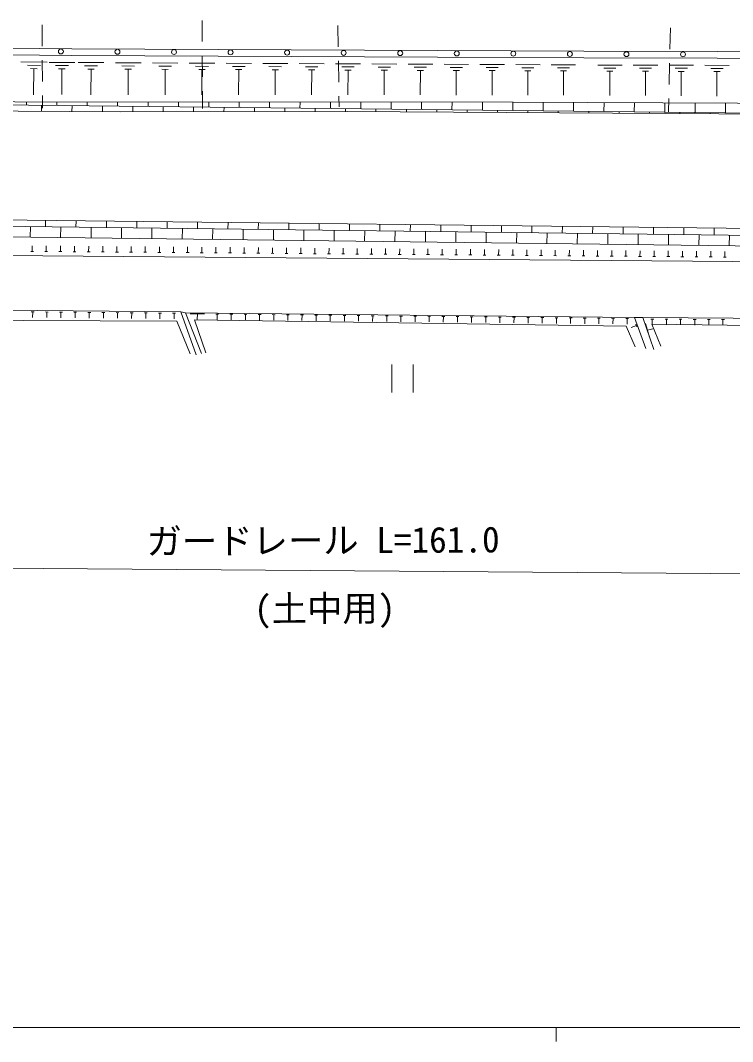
# Model space of a CAD drawing. Units: millimetres, scale not verified. Extents: x 40000 to 680000, y 20000 to 380000.
# Drawn here: x 130110 to 180483, y 204000 to 276230 of the extents above; entities that cross this region are included whole.
import ezdxf
from ezdxf.enums import TextEntityAlignment as Align

# ---------------------------------------------------------------- set-up
doc = ezdxf.new("R2010")
doc.units = ezdxf.units.MM
doc.header["$LTSCALE"] = 1000
for name, color, linetype, lineweight in [('M-BGD', 7, 'Continuous', 13), ('M-STR-HTXT', 7, 'Continuous', 13), ('M-TTL-BAND', 7, 'Continuous', 13)]:
    doc.layers.add(name, color=color, linetype=linetype, lineweight=lineweight)
doc.styles.add('ＭＳ ゴシック', font='')
doc.styles.get('ＭＳ ゴシック').set_extended_font_data('MS Gothic')

msp = doc.modelspace()

# ---------------------------------------------------------------- linework, layer by layer
at = {"layer": 'M-BGD'}
for p, q in [((142969, 276230), (142972, 274730)), ((131646, 275909), (131652, 274409)), ((152589, 274373), (152568, 275873)), ((176087, 275697), (176050, 274198)), ((130141, 273290), (131991, 273272)), ((130601, 273055), (131526, 273045)), ((131656, 273409), (131662, 271909)), ((132132, 273265), (133956, 273256)), ((132587, 273035), (133499, 273030)), ((134197, 273251), (136021, 273243)), ((136825, 273239), (138640, 273230)), ((139445, 273226), (141251, 273217)), ((142055, 273213), (143852, 273204)), ((142975, 273730), (142979, 272230)), ((144656, 273201), (146444, 273192)), ((147249, 273188), (149027, 273179)), ((149832, 273175), (151602, 273167)), ((152406, 273163), (154167, 273154)), ((152623, 271873), (152602, 273373)), ((154972, 273150), (156724, 273142)), ((157528, 273138), (159271, 273130)), ((160076, 273126), (161810, 273117)), ((162614, 273113), (164340, 273105)), ((165143, 273101), (166863, 273093)), ((167663, 273089), (169383, 273080)), ((170942, 273075), (172664, 273070)), ((173463, 273068), (175189, 273064)), ((175987, 273061), (177717, 273057)), ((176026, 273198), (175990, 271699)), ((178515, 273055), (180250, 273050)), ((130830, 272821), (131293, 272816)), ((131062, 272819), (131043, 270969)), ((132814, 272806), (133270, 272803)), ((133042, 272804), (133033, 270980)), ((134652, 273021), (135564, 273017)), ((134879, 272792), (135335, 272790)), ((135107, 272791), (135098, 270967)), ((137278, 273010), (138185, 273005)), ((137504, 272782), (137957, 272779)), ((137731, 272781), (137722, 270966)), ((139895, 272998), (140798, 272994)), ((140120, 272771), (140571, 272769)), ((140345, 272770), (140337, 270964)), ((142503, 272986), (143402, 272982)), ((142727, 272761), (143176, 272759)), ((142951, 272760), (142943, 270963)), ((145102, 272975), (145996, 272971)), ((145325, 272750), (145772, 272748)), ((145548, 272749), (145539, 270962)), ((147692, 272963), (148582, 272959)), ((147914, 272740), (148358, 272738)), ((148136, 272739), (148127, 270960)), ((150273, 272952), (151158, 272948)), ((150493, 272730), (150936, 272728)), ((150715, 272729), (150706, 270959)), ((152845, 272941), (153726, 272936)), ((153064, 272719), (153505, 272717)), ((153285, 272718), (153276, 270957)), ((155408, 272929), (156285, 272925)), ((155626, 272709), (156064, 272707)), ((155845, 272708), (155837, 270956)), ((157963, 272918), (158834, 272914)), ((158180, 272699), (158615, 272697)), ((158397, 272698), (158389, 270955)), ((160508, 272907), (161375, 272902)), ((160724, 272689), (161157, 272687)), ((160941, 272688), (160932, 270953)), ((163045, 272895), (163907, 272891)), ((163259, 272679), (163691, 272677)), ((163475, 272678), (163467, 270952)), ((165572, 272884), (166432, 272880)), ((165786, 272668), (166216, 272666)), ((166001, 272667), (165992, 270947)), ((168092, 272872), (168952, 272867)), ((168306, 272656), (168736, 272654)), ((168521, 272655), (168512, 270935)), ((171372, 272858), (172233, 272856)), ((171587, 272643), (172017, 272641)), ((171802, 272642), (171797, 270919)), ((173894, 272851), (174757, 272849)), ((174109, 272635), (174540, 272634)), ((174325, 272634), (174320, 270908)), ((176419, 272844), (177284, 272842)), ((176635, 272627), (177067, 272626)), ((176851, 272626), (176846, 270896)), ((178948, 272837), (179816, 272834)), ((179165, 272619), (179598, 272618)), ((179381, 272619), (179377, 270884)), ((131666, 270909), (131670, 270015)), ((142981, 271230), (142984, 270005)), ((152648, 270119), (152637, 270873)), ((95887, 270607), (196588, 269522)), ((130538, 270469), (130535, 270233)), ((131610, 270222), (131606, 269800)), ((132688, 270468), (132685, 270210)), ((133760, 270199), (133756, 269786)), ((134838, 270467), (134835, 270187)), ((135910, 270175), (135906, 269772)), ((136988, 270466), (136985, 270164)), ((138060, 270152), (138056, 269765)), ((139138, 270465), (139135, 270141)), ((141288, 270464), (141285, 270117)), ((143439, 270463), (143435, 270094)), ((145589, 270461), (145585, 270071)), ((147739, 270460), (147734, 270048)), ((149889, 270459), (149884, 270025)), ((152039, 270458), (152034, 270002)), ((154189, 270457), (154184, 269979)), ((156339, 270456), (156334, 269955)), ((158489, 270455), (158484, 269932)), ((160640, 270454), (160634, 269909)), ((162790, 270452), (162784, 269886)), ((164940, 270451), (164933, 269863)), ((167090, 270441), (167083, 269840)), ((169240, 270431), (169233, 269816)), ((171390, 270421), (171383, 269793)), ((173540, 270411), (173533, 269770)), ((175690, 270401), (175683, 269747)), ((175965, 270699), (175942, 269751)), ((177840, 270391), (177833, 269724)), ((179990, 270381), (179983, 269701)), ((140210, 270129), (140206, 269768)), ((142360, 270106), (142356, 269770)), ((144510, 270083), (144506, 269773)), ((146659, 270060), (146656, 269775)), ((148809, 270036), (148807, 269777)), ((150959, 270013), (150957, 269780)), ((153109, 269990), (153107, 269782)), ((155259, 269967), (155257, 269770)), ((157409, 269944), (157407, 269757)), ((159559, 269921), (159557, 269744)), ((161709, 269897), (161707, 269731)), ((163858, 269874), (163857, 269719)), ((166008, 269851), (166007, 269706)), ((168158, 269828), (168157, 269693)), ((170308, 269805), (170307, 269680)), ((172458, 269782), (172457, 269667)), ((174608, 269758), (174607, 269654)), ((176758, 269735), (176757, 269641)), ((178908, 269712), (178907, 269628)), ((107799, 262374), (201742, 261271)), ((203542, 260766), (107826, 261927)), ((130805, 260898), (130814, 261648)), ((131889, 261635), (131895, 262091)), ((132955, 260872), (132964, 261622)), ((134039, 261609), (134045, 262066)), ((135105, 260846), (135114, 261596)), ((136189, 261583), (136195, 262041)), ((137255, 260820), (137264, 261570)), ((138339, 261557), (138344, 262015)), ((139405, 260794), (139414, 261544)), ((140489, 261531), (140494, 261990)), ((141555, 260768), (141564, 261518)), ((142639, 261505), (142644, 261965)), ((143704, 260742), (143713, 261492)), ((144788, 261479), (144794, 261940)), ((146938, 261453), (146944, 261914)), ((149088, 261427), (149094, 261889)), ((151238, 261401), (151244, 261864)), ((153388, 261375), (153393, 261839)), ((155538, 261348), (155543, 261813)), ((157687, 261322), (157693, 261788)), ((159837, 261296), (159843, 261763)), ((161987, 261270), (161993, 261738)), ((164137, 261244), (164143, 261712)), ((166287, 261218), (166293, 261687)), ((168437, 261192), (168442, 261662)), ((170586, 261166), (170592, 261637)), ((172736, 261140), (172742, 261611)), ((174886, 261114), (174892, 261586)), ((177036, 261088), (177042, 261561)), ((179186, 261062), (179192, 261536)), ((145854, 260716), (145863, 261466)), ((148004, 260690), (148013, 261440)), ((150154, 260664), (150163, 261414)), ((152304, 260638), (152313, 261388)), ((154454, 260612), (154463, 261361)), ((156603, 260585), (156613, 261335)), ((158753, 260559), (158762, 261309)), ((160903, 260533), (160912, 261283)), ((163053, 260507), (163062, 261257)), ((165203, 260481), (165212, 261231)), ((167353, 260455), (167362, 261205)), ((169502, 260429), (169512, 261179)), ((171652, 260403), (171661, 261153)), ((173802, 260377), (173811, 261127)), ((175952, 260351), (175961, 261101)), ((178102, 260325), (178111, 261075)), ((180252, 260299), (180261, 261049)), ((130936, 259896), (130939, 260296)), ((131936, 259887), (131939, 260287)), ((132936, 259879), (132939, 260279)), ((133936, 259871), (133939, 260271)), ((134936, 259862), (134939, 260262)), ((135936, 259854), (135939, 260254)), ((136936, 259846), (136939, 260246)), ((137936, 259838), (137939, 260238)), ((138936, 259829), (138939, 260229)), ((139936, 259821), (139939, 260221)), ((140936, 259813), (140939, 260213)), ((141935, 259805), (141939, 260205)), ((142935, 259796), (142939, 260196)), ((143935, 259788), (143939, 260188)), ((144935, 259780), (144939, 260180)), ((145935, 259772), (145939, 260172)), ((146935, 259763), (146939, 260163)), ((147935, 259755), (147939, 260155)), ((148935, 259747), (148939, 260147)), ((149935, 259739), (149939, 260138)), ((150935, 259730), (150938, 260130)), ((151935, 259722), (151938, 260122)), ((152935, 259714), (152938, 260114)), ((153935, 259705), (153938, 260105)), ((154935, 259697), (154938, 260097)), ((155935, 259689), (155938, 260089)), ((156935, 259681), (156938, 260081)), ((157935, 259672), (157938, 260072)), ((158935, 259664), (158938, 260064)), ((159935, 259656), (159938, 260056)), ((160935, 259648), (160938, 260048)), ((161935, 259639), (161938, 260039)), ((162935, 259631), (162938, 260031)), ((131036, 259895), (130836, 259896)), ((132036, 259886), (131836, 259888)), ((133036, 259878), (132836, 259880)), ((134036, 259870), (133836, 259872)), ((135036, 259862), (134836, 259863)), ((136036, 259853), (135836, 259855)), ((137036, 259845), (136836, 259847)), ((138036, 259837), (137836, 259839)), ((139036, 259829), (138836, 259830)), ((140036, 259820), (139836, 259822)), ((141036, 259812), (140836, 259814)), ((142035, 259804), (141835, 259805)), ((143035, 259796), (142835, 259797)), ((144035, 259787), (143835, 259789)), ((145035, 259779), (144835, 259781)), ((146035, 259771), (145835, 259772)), ((147035, 259762), (146835, 259764)), ((148035, 259754), (147835, 259756)), ((149035, 259746), (148835, 259748)), ((150035, 259738), (149835, 259739)), ((151035, 259729), (150835, 259731)), ((152035, 259721), (151835, 259723)), ((153035, 259713), (152835, 259715)), ((154035, 259705), (153835, 259706)), ((155035, 259696), (154835, 259698)), ((156035, 259688), (155835, 259690)), ((157035, 259680), (156835, 259681)), ((158035, 259672), (157835, 259673)), ((159035, 259663), (158835, 259665)), ((160035, 259655), (159835, 259657)), ((161035, 259647), (160835, 259648)), ((162035, 259639), (161835, 259640)), ((163035, 259630), (162835, 259632)), ((164035, 259622), (163835, 259624)), ((163935, 259623), (163938, 260023)), ((165035, 259614), (164835, 259615)), ((164935, 259615), (164938, 260015)), ((166035, 259605), (165835, 259607)), ((165935, 259606), (165938, 260006)), ((167035, 259597), (166835, 259599)), ((166935, 259598), (166938, 259998)), ((168035, 259589), (167835, 259591)), ((167935, 259590), (167938, 259990)), ((169035, 259581), (168835, 259582)), ((168935, 259581), (168938, 259981)), ((170035, 259572), (169835, 259574)), ((169935, 259573), (169938, 259973)), ((171034, 259564), (170835, 259566)), ((170935, 259565), (170938, 259965)), ((172034, 259556), (171834, 259558)), ((171934, 259557), (171938, 259957)), ((173034, 259548), (172834, 259549)), ((172934, 259548), (172938, 259948)), ((174034, 259539), (173834, 259541)), ((173934, 259540), (173938, 259940)), ((175034, 259531), (174834, 259533)), ((174934, 259532), (174938, 259932)), ((176034, 259523), (175834, 259524)), ((175934, 259524), (175938, 259924)), ((177034, 259515), (176834, 259516)), ((176934, 259515), (176938, 259915)), ((178034, 259506), (177834, 259508)), ((177934, 259507), (177938, 259907)), ((179034, 259498), (178834, 259500)), ((178934, 259499), (178938, 259899)), ((180034, 259490), (179834, 259491)), ((179934, 259491), (179937, 259891)), ((130879, 255616), (131079, 255614)), ((130979, 255615), (130975, 255215)), ((131879, 255607), (132079, 255605)), ((131979, 255606), (131975, 255206)), ((132879, 255597), (133079, 255595)), ((132979, 255596), (132975, 255196)), ((133879, 255588), (134079, 255586)), ((133979, 255587), (133975, 255187)), ((134879, 255578), (135079, 255576)), ((134979, 255577), (134975, 255177)), ((135879, 255569), (136079, 255567)), ((135979, 255568), (135975, 255168)), ((136879, 255559), (137079, 255557)), ((136979, 255558), (136975, 255158)), ((137879, 255550), (138079, 255548)), ((137979, 255549), (137975, 255149)), ((138879, 255540), (139079, 255538)), ((138979, 255539), (138975, 255139)), ((139879, 255531), (140079, 255529)), ((139979, 255530), (139975, 255130)), ((140878, 255521), (141078, 255519)), ((140978, 255520), (140975, 255120)), ((142127, 255482), (143127, 255471)), ((142627, 255477), (142623, 255077)), ((143927, 255463), (144127, 255461)), ((144027, 255462), (144023, 255062)), ((144927, 255452), (145127, 255450)), ((145027, 255451), (145023, 255051)), ((145927, 255441), (146127, 255439)), ((146027, 255440), (146023, 255040)), ((146927, 255430), (147127, 255428)), ((147027, 255429), (147023, 255029)), ((147927, 255419), (148127, 255417)), ((148027, 255418), (148023, 255018)), ((148927, 255409), (149127, 255406)), ((149027, 255407), (149022, 255007)), ((149927, 255398), (150127, 255396)), ((150027, 255397), (150022, 254997)), ((150927, 255387), (151127, 255385)), ((151027, 255386), (151022, 254986)), ((151927, 255376), (152127, 255374)), ((152027, 255375), (152022, 254975)), ((152927, 255365), (153127, 255363)), ((153027, 255364), (153022, 254964)), ((153927, 255354), (154127, 255352)), ((154027, 255353), (154022, 254953)), ((154926, 255343), (155126, 255341)), ((155026, 255342), (155022, 254942)), ((155926, 255333), (156126, 255330)), ((156026, 255332), (156022, 254932)), ((156926, 255322), (157126, 255320)), ((157026, 255321), (157022, 254921)), ((157926, 255311), (158126, 255309)), ((158026, 255310), (158022, 254910)), ((158926, 255300), (159126, 255298)), ((159026, 255299), (159022, 254899)), ((159926, 255289), (160126, 255287)), ((160026, 255288), (160022, 254888)), ((160926, 255278), (161126, 255276)), ((161026, 255277), (161022, 254877)), ((161926, 255268), (162126, 255265)), ((162026, 255266), (162022, 254867)), ((162926, 255257), (163126, 255255)), ((163026, 255256), (163022, 254856)), ((163926, 255246), (164126, 255244)), ((164026, 255245), (164022, 254845)), ((164926, 255235), (165126, 255233)), ((165026, 255234), (165022, 254834)), ((165926, 255224), (166126, 255222)), ((166026, 255223), (166021, 254823)), ((166926, 255213), (167126, 255211)), ((167026, 255212), (167021, 254812)), ((167926, 255203), (168126, 255200)), ((168026, 255201), (168021, 254801)), ((168926, 255192), (169126, 255189)), ((169026, 255191), (169021, 254791)), ((169926, 255181), (170126, 255179)), ((170026, 255180), (170021, 254780)), ((170926, 255170), (171126, 255168)), ((171026, 255169), (171021, 254769)), ((171925, 255159), (172125, 255157)), ((172025, 255158), (172021, 254758)), ((172925, 255148), (173125, 255146)), ((173025, 255147), (173021, 254747)), ((173549, 255212), (174135, 255205)), ((174705, 255107), (174905, 255106)), ((174805, 255106), (174802, 254706)), ((175705, 255100), (175905, 255098)), ((175805, 255099), (175802, 254699)), ((176705, 255092), (176905, 255091)), ((176805, 255091), (176802, 254691)), ((177705, 255085), (177905, 255083)), ((177805, 255084), (177802, 254684)), ((178705, 255077), (178905, 255076)), ((178805, 255076), (178802, 254676)), ((179705, 255070), (179905, 255068)), ((179805, 255069), (179802, 254669)), ((173682, 254649), (173307, 254511)), ((173648, 254743), (173717, 254556)), ((174608, 253834), (174327, 254794)), ((174467, 254314), (174851, 254426)), ((156386, 251900), (156386, 249900)), ((157886, 251900), (157886, 249900))]:
    msp.add_line(p, q, dxfattribs=at)
for points in [[(64979, 274932), (133740, 274229), (169959, 274052), (188829, 274002), (225448, 273999)], [(64974, 274457), (133736, 273754), (169958, 273578), (188829, 273527), (225448, 273524)], [(64964, 270940), (95887, 270607), (129713, 270470), (164958, 270451), (228467, 270156)], [(228530, 269445), (205804, 269466), (153213, 269783), (137187, 269764), (104617, 269975), (64962, 270270)], [(228967, 256934), (203924, 259964), (202814, 260082), (201750, 260038), (107824, 261177), (78934, 260964), (64936, 261009)], [(227494, 255373), (214596, 257724), (203484, 258989), (108677, 259773), (64932, 259684)], [(110982, 252317), (109616, 255883), (126206, 255757), (141448, 255612), (142531, 252565)], [(142112, 252648), (141166, 254946), (124914, 255029), (110438, 255226), (111526, 252133)], [(142919, 252667), (141781, 255557), (141448, 255612)], [(141781, 255557), (173549, 255212), (174356, 253030)], [(173587, 253134), (172966, 254614), (142418, 255041), (143234, 252721)], [(174908, 252961), (174135, 255205), (202894, 255015), (214538, 253816), (224265, 251887)], [(223841, 250863), (214325, 253238), (203185, 254375), (174766, 254752), (175411, 253187)]]:
    msp.add_lwpolyline(points, dxfattribs=at)
for centre in [(132973, 274036), (136974, 274013), (140974, 273993), (144974, 273974), (148974, 273955), (152974, 273935), (156974, 273916), (160974, 273896), (164974, 273877), (168974, 273857), (172974, 273844), (176974, 273834)]:
    msp.add_circle(centre, 175, dxfattribs=at)
at = {"layer": 'M-STR-HTXT'}
msp.add_line((225178, 236779), (64871, 237945), dxfattribs=at)
at = {"layer": 'M-TTL-BAND'}
for p, q in [((40000, 205000), (579000, 205000)), ((168000, 205000), (168000, 204000))]:
    msp.add_line(p, q, dxfattribs=at)

# ---------------------------------------------------------------- texts
at = {"layer": 'M-STR-HTXT', "style": 'ＭＳ ゴシック'}
for s, p in [('ガードレール L=161.0', (151518, 239450)), ('(土中用)', (151636, 234641))]:
    msp.add_text(s, height=1833, rotation=0.322, dxfattribs=at).set_placement(p, align=Align.MIDDLE_CENTER)

doc.saveas('drawing.dxf')
